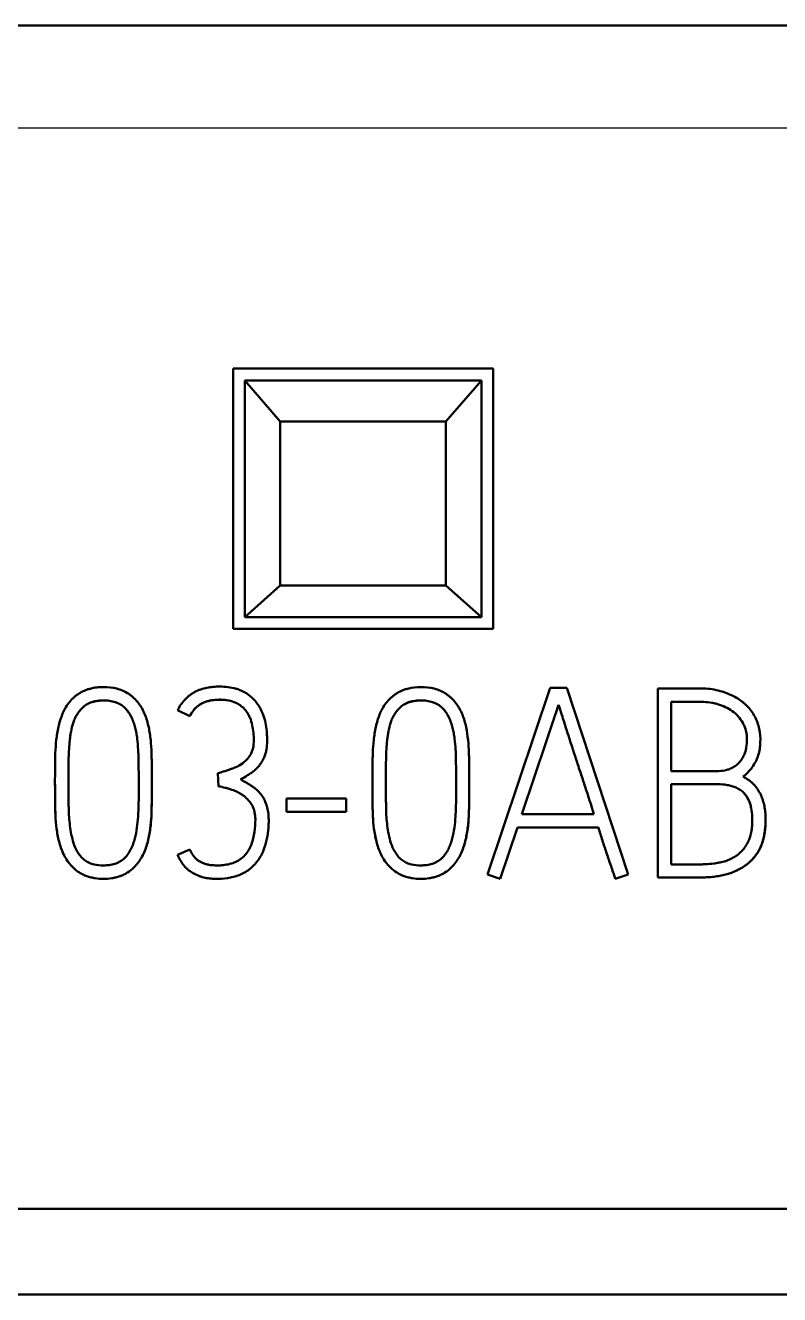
# Model space of a CAD drawing. Header units: millimetres. Extents: x 0 to 841, y 0 to 594.
# Drawn here: x 464.51 to 470.89, y 301.21 to 311.94 of the extents above; entities that cross this region are included whole.
import ezdxf

# ---------------------------------------------------------------- set-up
doc = ezdxf.new("R2010")
doc.units = ezdxf.units.MM
doc.layers.add('1', color=7, linetype='Continuous')

msp = doc.modelspace()

# ---------------------------------------------------------------- linework, layer by layer
at = {"layer": '1', "color": 7, "linetype": 'Continuous', "lineweight": 50}
for p, q in [((475.768, 311.937), (450.968, 311.937)), ((466.268, 309.037), (466.268, 306.837)), ((468.468, 309.037), (466.268, 309.037)), ((468.468, 306.837), (468.468, 309.037)), ((468.368, 308.937), (466.368, 308.937)), ((466.368, 308.937), (466.668, 308.59)), ((466.368, 306.937), (466.368, 308.937)), ((468.068, 308.59), (468.368, 308.937)), ((468.368, 308.937), (468.368, 306.937)), ((466.668, 308.59), (468.068, 308.59)), ((466.668, 308.59), (466.668, 307.205)), ((468.068, 307.205), (468.068, 308.59)), ((466.668, 307.205), (466.368, 306.937)), ((466.668, 307.205), (468.068, 307.205)), ((468.368, 306.937), (468.068, 307.205)), ((468.368, 306.937), (466.368, 306.937)), ((466.268, 306.837), (468.468, 306.837)), ((468.419, 304.761), (468.949, 306.339)), ((468.949, 306.339), (469.091, 306.339)), ((469.091, 306.339), (469.608, 304.761)), ((469.859, 304.737), (469.859, 306.335)), ((466.086, 306.234), (466.086, 306.234)), ((469.02, 306.197), (469.02, 306.197)), ((469.972, 306.221), (469.972, 305.636)), ((464.992, 306.168), (464.992, 306.168)), ((465.356, 306.168), (465.356, 306.168)), ((465.8, 306.151), (465.902, 306.1)), ((465.902, 306.1), (465.8, 306.151)), ((465.8, 306.151), (465.8, 306.151)), ((465.902, 306.1), (465.902, 306.1)), ((467.675, 306.168), (467.675, 306.168)), ((468.039, 306.168), (468.039, 306.168)), ((468.98, 306.076), (468.98, 306.076)), ((466.556, 305.895), (466.556, 305.895)), ((470.727, 305.902), (470.727, 305.902)), ((464.763, 305.545), (464.763, 305.545)), ((466.146, 305.507), (466.139, 305.618)), ((467.447, 305.545), (467.447, 305.545)), ((465.582, 305.523), (465.582, 305.523)), ((468.265, 305.523), (468.265, 305.523)), ((469.972, 305.525), (469.972, 304.848)), ((466.719, 305.292), (466.719, 305.405)), ((466.719, 305.405), (467.224, 305.405)), ((467.224, 305.405), (467.224, 305.292)), ((466.57, 305.225), (466.57, 305.225)), ((467.224, 305.292), (466.719, 305.292)), ((466.719, 305.292), (467.224, 305.292)), ((468.71, 305.272), (469.32, 305.272)), ((470.771, 305.221), (470.771, 305.221)), ((468.672, 305.159), (468.526, 304.726)), ((468.526, 304.726), (468.672, 305.159)), ((468.672, 305.159), (469.358, 305.159)), ((469.358, 305.159), (468.672, 305.159)), ((468.672, 305.159), (468.672, 305.159)), ((469.358, 305.159), (469.358, 305.159)), ((465.8, 304.928), (465.902, 304.974)), ((465.8, 304.928), (465.8, 304.928)), ((464.914, 304.823), (464.914, 304.823)), ((465.431, 304.823), (465.431, 304.823)), ((467.597, 304.823), (467.597, 304.823)), ((468.115, 304.823), (468.115, 304.823)), ((468.526, 304.726), (468.419, 304.761)), ((468.419, 304.761), (468.526, 304.726)), ((468.419, 304.761), (468.419, 304.761)), ((468.526, 304.726), (468.526, 304.726)), ((469.5, 304.726), (469.608, 304.761)), ((469.608, 304.761), (469.5, 304.726)), ((469.5, 304.726), (469.5, 304.726)), ((469.608, 304.761), (469.608, 304.761)), ((475.768, 301.937), (450.968, 301.937)), ((475.868, 301.212), (450.868, 301.212))]:
    msp.add_line(p, q, dxfattribs=at)
at = {"layer": '1', "color": 7, "linetype": 'Continuous', "lineweight": 25}
msp.add_line((475.768, 311.068), (450.968, 311.068), dxfattribs=at)
at = {"layer": '1', "color": 7, "linetype": 'Continuous', "lineweight": 50}
for points, knots in [([(464.914, 304.823), (464.887, 304.85), (464.864, 304.879), (464.842, 304.92), (464.837, 304.928), (464.829, 304.945), (464.826, 304.954), (464.816, 304.98), (464.81, 304.997), (464.794, 305.05), (464.786, 305.087), (464.775, 305.16), (464.771, 305.197), (464.767, 305.253), (464.766, 305.271), (464.765, 305.308), (464.765, 305.326), (464.764, 305.382), (464.764, 305.419), (464.763, 305.493), (464.763, 305.53), (464.763, 305.604), (464.764, 305.64), (464.764, 305.696), (464.765, 305.714), (464.765, 305.751), (464.765, 305.77), (464.767, 305.825), (464.77, 305.862), (464.778, 305.936), (464.784, 305.972), (464.796, 306.027), (464.801, 306.045), (464.812, 306.08), (464.818, 306.097), (464.828, 306.123), (464.832, 306.132), (464.839, 306.148), (464.844, 306.157), (464.857, 306.181), (464.868, 306.197), (464.891, 306.226), (464.903, 306.24), (464.923, 306.259), (464.93, 306.265), (464.945, 306.277), (464.953, 306.283), (464.976, 306.298), (465, 306.312), (465.027, 306.322), (465.044, 306.328), (465.053, 306.33), (465.099, 306.342), (465.136, 306.346), (465.174, 306.346)], [0, 0, 0, 0, 0.0625, 0.0625, 0.078125, 0.078125, 0.09375, 0.09375, 0.125, 0.125, 0.1875, 0.1875, 0.25, 0.25, 0.28125, 0.28125, 0.3125, 0.3125, 0.375, 0.375, 0.4375, 0.4375, 0.5, 0.5, 0.53125, 0.53125, 0.5625, 0.5625, 0.625, 0.625, 0.6875, 0.6875, 0.71875, 0.71875, 0.75, 0.75, 0.765625, 0.765625, 0.78125, 0.78125, 0.8125, 0.8125, 0.84375, 0.84375, 0.859375, 0.859375, 0.875, 0.875, 0.90625, 0.921875, 0.921875, 0.9375, 0.9375, 1, 1, 1, 1]), ([(465.174, 306.346), (465.211, 306.346), (465.249, 306.342), (465.303, 306.328), (465.321, 306.322), (465.355, 306.307), (465.372, 306.298), (465.395, 306.283), (465.403, 306.277), (465.417, 306.265), (465.424, 306.259), (465.444, 306.24), (465.457, 306.226), (465.474, 306.203), (465.48, 306.196), (465.49, 306.18), (465.495, 306.172), (465.508, 306.148), (465.516, 306.131), (465.53, 306.096), (465.536, 306.079), (465.547, 306.043), (465.551, 306.025), (465.563, 305.971), (465.568, 305.935), (465.576, 305.862), (465.578, 305.825), (465.58, 305.769), (465.58, 305.751), (465.581, 305.714), (465.582, 305.658), (465.582, 305.603), (465.582, 305.529), (465.582, 305.492), (465.582, 305.418), (465.581, 305.381), (465.58, 305.334), (465.58, 305.325), (465.58, 305.307), (465.58, 305.297), (465.579, 305.27), (465.578, 305.251), (465.574, 305.196), (465.57, 305.159), (465.562, 305.104), (465.558, 305.086), (465.55, 305.05), (465.541, 305.014), (465.529, 304.979), (465.515, 304.945), (465.507, 304.929), (465.489, 304.896), (465.479, 304.88), (465.457, 304.851), (465.444, 304.837), (465.431, 304.823)], [0, 0, 0, 0, 0.0625, 0.0625, 0.09375, 0.09375, 0.125, 0.125, 0.140625, 0.140625, 0.15625, 0.15625, 0.1875, 0.1875, 0.203125, 0.203125, 0.21875, 0.21875, 0.25, 0.25, 0.28125, 0.28125, 0.3125, 0.3125, 0.375, 0.375, 0.4375, 0.4375, 0.46875, 0.46875, 0.5, 0.5625, 0.5625, 0.625, 0.625, 0.6875, 0.6875, 0.703125, 0.703125, 0.71875, 0.71875, 0.75, 0.75, 0.8125, 0.8125, 0.84375, 0.84375, 0.875, 0.90625, 0.90625, 0.9375, 0.9375, 0.96875, 0.96875, 1, 1, 1, 1]), ([(465.8, 306.151), (465.816, 306.183), (465.836, 306.213), (465.867, 306.246), (465.873, 306.252), (465.886, 306.264), (465.907, 306.281), (465.93, 306.296), (465.961, 306.313), (465.978, 306.32), (466.012, 306.332), (466.03, 306.336), (466.065, 306.344), (466.083, 306.346), (466.119, 306.35), (466.137, 306.35), (466.155, 306.35)], [0, 0, 0, 0, 0.25, 0.25, 0.3125, 0.3125, 0.375, 0.5, 0.5, 0.625, 0.625, 0.75, 0.75, 0.875, 0.875, 1, 1, 1, 1]), ([(466.155, 306.35), (466.179, 306.35), (466.202, 306.349), (466.248, 306.343), (466.271, 306.339), (466.305, 306.329), (466.316, 306.325), (466.338, 306.316), (466.359, 306.306), (466.379, 306.295), (466.398, 306.282), (466.408, 306.274), (466.435, 306.252), (466.451, 306.235), (466.472, 306.208), (466.479, 306.198), (466.492, 306.178), (466.498, 306.168), (466.513, 306.137), (466.522, 306.116), (466.536, 306.071), (466.542, 306.049), (466.55, 306.003), (466.553, 305.98), (466.555, 305.946), (466.556, 305.934), (466.556, 305.911), (466.557, 305.899), (466.556, 305.864), (466.555, 305.841), (466.549, 305.807), (466.546, 305.796), (466.54, 305.773), (466.536, 305.762), (466.526, 305.741), (466.521, 305.731), (466.51, 305.711), (466.503, 305.701), (466.489, 305.682), (466.482, 305.674), (466.466, 305.657), (466.457, 305.649), (466.44, 305.634), (466.43, 305.626), (466.416, 305.616), (466.411, 305.613), (466.401, 305.607), (466.377, 305.591), (466.351, 305.577), (466.33, 305.567)], [0, 0, 0, 0, 0.0625, 0.0625, 0.125, 0.125, 0.15625, 0.15625, 0.1875, 0.21875, 0.21875, 0.25, 0.25, 0.3125, 0.3125, 0.34375, 0.34375, 0.375, 0.375, 0.4375, 0.4375, 0.5, 0.5, 0.5625, 0.5625, 0.59375, 0.59375, 0.625, 0.625, 0.6875, 0.6875, 0.71875, 0.71875, 0.75, 0.75, 0.78125, 0.78125, 0.8125, 0.8125, 0.84375, 0.84375, 0.875, 0.875, 0.90625, 0.90625, 0.921875, 0.921875, 0.9375, 1, 1, 1, 1]), ([(467.597, 304.823), (467.57, 304.85), (467.548, 304.879), (467.525, 304.92), (467.521, 304.928), (467.513, 304.945), (467.509, 304.954), (467.499, 304.98), (467.493, 304.997), (467.477, 305.05), (467.47, 305.087), (467.458, 305.16), (467.454, 305.197), (467.451, 305.253), (467.45, 305.271), (467.449, 305.308), (467.448, 305.326), (467.447, 305.382), (467.447, 305.419), (467.447, 305.493), (467.447, 305.53), (467.447, 305.604), (467.447, 305.64), (467.448, 305.696), (467.448, 305.714), (467.449, 305.751), (467.449, 305.77), (467.451, 305.825), (467.453, 305.862), (467.462, 305.936), (467.467, 305.972), (467.48, 306.027), (467.484, 306.045), (467.495, 306.08), (467.501, 306.097), (467.511, 306.123), (467.515, 306.132), (467.523, 306.148), (467.527, 306.157), (467.541, 306.181), (467.551, 306.197), (467.574, 306.226), (467.586, 306.24), (467.607, 306.259), (467.614, 306.265), (467.628, 306.277), (467.636, 306.283), (467.659, 306.298), (467.684, 306.312), (467.71, 306.322), (467.728, 306.328), (467.737, 306.33), (467.782, 306.342), (467.82, 306.346), (467.857, 306.346)], [0, 0, 0, 0, 0.0625, 0.0625, 0.078125, 0.078125, 0.09375, 0.09375, 0.125, 0.125, 0.1875, 0.1875, 0.25, 0.25, 0.28125, 0.28125, 0.3125, 0.3125, 0.375, 0.375, 0.4375, 0.4375, 0.5, 0.5, 0.53125, 0.53125, 0.5625, 0.5625, 0.625, 0.625, 0.6875, 0.6875, 0.71875, 0.71875, 0.75, 0.75, 0.765625, 0.765625, 0.78125, 0.78125, 0.8125, 0.8125, 0.84375, 0.84375, 0.859375, 0.859375, 0.875, 0.875, 0.90625, 0.921875, 0.921875, 0.9375, 0.9375, 1, 1, 1, 1]), ([(467.857, 306.346), (467.895, 306.346), (467.932, 306.342), (467.987, 306.328), (468.005, 306.322), (468.039, 306.307), (468.055, 306.298), (468.079, 306.283), (468.086, 306.277), (468.101, 306.265), (468.108, 306.259), (468.128, 306.24), (468.14, 306.226), (468.158, 306.203), (468.163, 306.196), (468.173, 306.18), (468.178, 306.172), (468.192, 306.148), (468.2, 306.131), (468.214, 306.096), (468.22, 306.079), (468.23, 306.043), (468.235, 306.025), (468.246, 305.971), (468.251, 305.935), (468.259, 305.862), (468.261, 305.825), (468.263, 305.769), (468.264, 305.751), (468.264, 305.714), (468.265, 305.658), (468.265, 305.603), (468.266, 305.529), (468.266, 305.492), (468.265, 305.418), (468.265, 305.381), (468.264, 305.334), (468.264, 305.325), (468.263, 305.307), (468.263, 305.297), (468.262, 305.27), (468.261, 305.251), (468.258, 305.196), (468.254, 305.159), (468.245, 305.104), (468.242, 305.086), (468.234, 305.05), (468.224, 305.014), (468.212, 304.979), (468.198, 304.945), (468.191, 304.929), (468.173, 304.896), (468.162, 304.88), (468.14, 304.851), (468.128, 304.837), (468.115, 304.823)], [0, 0, 0, 0, 0.0625, 0.0625, 0.09375, 0.09375, 0.125, 0.125, 0.140625, 0.140625, 0.15625, 0.15625, 0.1875, 0.1875, 0.203125, 0.203125, 0.21875, 0.21875, 0.25, 0.25, 0.28125, 0.28125, 0.3125, 0.3125, 0.375, 0.375, 0.4375, 0.4375, 0.46875, 0.46875, 0.5, 0.5625, 0.5625, 0.625, 0.625, 0.6875, 0.6875, 0.703125, 0.703125, 0.71875, 0.71875, 0.75, 0.75, 0.8125, 0.8125, 0.84375, 0.84375, 0.875, 0.90625, 0.90625, 0.9375, 0.9375, 0.96875, 0.96875, 1, 1, 1, 1]), ([(469.859, 306.335), (469.953, 306.335), (470.071, 306.335), (470.189, 306.335), (470.237, 306.335), (470.26, 306.334), (470.33, 306.327), (470.376, 306.318), (470.422, 306.302)], [0, 0, 0, 0, 0.5, 0.625, 0.625, 0.75, 0.75, 1, 1, 1, 1]), ([(470.422, 306.302), (470.457, 306.29), (470.492, 306.275), (470.54, 306.246), (470.555, 306.236), (470.578, 306.219), (470.585, 306.213), (470.599, 306.2), (470.62, 306.181), (470.638, 306.16), (470.66, 306.13), (470.67, 306.113), (470.688, 306.081), (470.696, 306.064), (470.708, 306.029), (470.714, 306.011), (470.725, 305.955), (470.728, 305.918), (470.725, 305.862), (470.724, 305.843), (470.718, 305.806), (470.714, 305.788), (470.706, 305.761), (470.702, 305.753), (470.695, 305.735), (470.692, 305.726), (470.679, 305.701), (470.66, 305.669), (470.636, 305.64), (470.61, 305.613), (470.596, 305.601), (470.58, 305.589)], [0, 0, 0, 0, 0.125, 0.125, 0.1875, 0.1875, 0.21875, 0.21875, 0.25, 0.3125, 0.3125, 0.375, 0.375, 0.4375, 0.4375, 0.5, 0.5, 0.625, 0.625, 0.6875, 0.6875, 0.75, 0.75, 0.78125, 0.78125, 0.8125, 0.8125, 0.875, 0.9375, 0.9375, 1, 1, 1, 1]), ([(465.356, 306.168), (465.344, 306.18), (465.331, 306.19), (465.31, 306.203), (465.302, 306.206), (465.287, 306.213), (465.279, 306.216), (465.256, 306.224), (465.24, 306.227), (465.207, 306.232), (465.19, 306.233), (465.157, 306.233), (465.141, 306.232), (465.108, 306.227), (465.092, 306.224), (465.068, 306.217), (465.06, 306.214), (465.045, 306.207), (465.038, 306.203), (465.016, 306.19), (465.003, 306.18), (464.992, 306.168)], [0, 0, 0, 0, 0.125, 0.125, 0.1875, 0.1875, 0.25, 0.25, 0.375, 0.375, 0.5, 0.5, 0.625, 0.625, 0.75, 0.75, 0.8125, 0.8125, 0.875, 0.875, 1, 1, 1, 1]), ([(464.992, 306.168), (465.003, 306.18), (465.016, 306.19), (465.037, 306.203), (465.045, 306.207), (465.06, 306.214), (465.076, 306.219), (465.092, 306.224), (465.108, 306.227), (465.116, 306.228), (465.141, 306.232), (465.157, 306.233), (465.19, 306.233), (465.206, 306.232), (465.239, 306.227), (465.256, 306.224), (465.279, 306.216), (465.287, 306.213), (465.302, 306.207), (465.309, 306.203), (465.331, 306.19), (465.344, 306.18), (465.356, 306.168)], [0, 0, 0, 0, 0.125, 0.125, 0.1875, 0.1875, 0.25, 0.3125, 0.3125, 0.375, 0.375, 0.5, 0.5, 0.625, 0.625, 0.75, 0.75, 0.8125, 0.8125, 0.875, 0.875, 1, 1, 1, 1]), ([(466.086, 306.234), (466.076, 306.232), (466.067, 306.23), (466.047, 306.225), (466.038, 306.222), (466.019, 306.215), (466.01, 306.211), (465.993, 306.201), (465.985, 306.196), (465.969, 306.184), (465.961, 306.178), (465.946, 306.165), (465.94, 306.157), (465.921, 306.134), (465.911, 306.117), (465.902, 306.1)], [0, 0, 0, 0, 0.125, 0.125, 0.25, 0.25, 0.375, 0.375, 0.5, 0.5, 0.625, 0.625, 0.75, 0.75, 1, 1, 1, 1]), ([(465.902, 306.1), (465.911, 306.117), (465.921, 306.134), (465.939, 306.157), (465.946, 306.164), (465.961, 306.178), (465.968, 306.184), (465.984, 306.196), (465.992, 306.201), (466.005, 306.208), (466.01, 306.21), (466.019, 306.215), (466.024, 306.216), (466.047, 306.225), (466.066, 306.231), (466.086, 306.234)], [0, 0, 0, 0, 0.25, 0.25, 0.375, 0.375, 0.5, 0.5, 0.625, 0.625, 0.6875, 0.6875, 0.75, 0.75, 1, 1, 1, 1]), ([(466.139, 305.618), (466.16, 305.624), (466.191, 305.633), (466.222, 305.643), (466.242, 305.65), (466.252, 305.653), (466.272, 305.66), (466.282, 305.664), (466.302, 305.673), (466.312, 305.678), (466.34, 305.695), (466.357, 305.707), (466.381, 305.729), (466.388, 305.737), (466.402, 305.754), (466.408, 305.763), (466.416, 305.776), (466.419, 305.781), (466.424, 305.791), (466.426, 305.796), (466.432, 305.811), (466.435, 305.821), (466.442, 305.853), (466.443, 305.874), (466.443, 305.917), (466.443, 305.939), (466.439, 305.981), (466.435, 306.003), (466.426, 306.045), (466.42, 306.066), (466.408, 306.095), (466.403, 306.105), (466.392, 306.124), (466.381, 306.142), (466.367, 306.159), (466.356, 306.17), (466.352, 306.174), (466.343, 306.181), (466.331, 306.191), (466.317, 306.2), (466.298, 306.211), (466.288, 306.215), (466.258, 306.227), (466.237, 306.232), (466.205, 306.237), (466.194, 306.238), (466.172, 306.239), (466.162, 306.24), (466.129, 306.239), (466.108, 306.237), (466.086, 306.234)], [0, 0, 0, 0, 0.0625, 0.09375, 0.09375, 0.125, 0.125, 0.15625, 0.15625, 0.1875, 0.1875, 0.25, 0.25, 0.28125, 0.28125, 0.3125, 0.3125, 0.328125, 0.328125, 0.34375, 0.34375, 0.375, 0.375, 0.4375, 0.4375, 0.5, 0.5, 0.5625, 0.5625, 0.625, 0.625, 0.65625, 0.65625, 0.6875, 0.71875, 0.71875, 0.734375, 0.734375, 0.75, 0.78125, 0.78125, 0.8125, 0.8125, 0.875, 0.875, 0.90625, 0.90625, 0.9375, 0.9375, 1, 1, 1, 1]), ([(466.086, 306.234), (466.108, 306.237), (466.129, 306.239), (466.172, 306.24), (466.193, 306.238), (466.216, 306.235), (466.217, 306.235), (466.218, 306.235)], [0, 0, 0, 0, 0.486027, 0.486027, 0.972053, 0.972053, 1, 1, 1, 1]), ([(468.039, 306.168), (468.027, 306.18), (468.014, 306.19), (467.993, 306.203), (467.986, 306.206), (467.971, 306.213), (467.963, 306.216), (467.939, 306.224), (467.923, 306.227), (467.89, 306.232), (467.874, 306.233), (467.841, 306.233), (467.824, 306.232), (467.792, 306.227), (467.775, 306.224), (467.752, 306.217), (467.744, 306.214), (467.729, 306.207), (467.721, 306.203), (467.7, 306.19), (467.687, 306.18), (467.675, 306.168)], [0, 0, 0, 0, 0.125, 0.125, 0.1875, 0.1875, 0.25, 0.25, 0.375, 0.375, 0.5, 0.5, 0.625, 0.625, 0.75, 0.75, 0.8125, 0.8125, 0.875, 0.875, 1, 1, 1, 1]), ([(467.675, 306.168), (467.687, 306.18), (467.7, 306.19), (467.721, 306.203), (467.728, 306.207), (467.743, 306.214), (467.759, 306.219), (467.775, 306.224), (467.791, 306.227), (467.799, 306.228), (467.824, 306.232), (467.841, 306.233), (467.873, 306.233), (467.89, 306.232), (467.923, 306.227), (467.939, 306.224), (467.963, 306.216), (467.97, 306.213), (467.985, 306.207), (467.993, 306.203), (468.014, 306.19), (468.027, 306.18), (468.039, 306.168)], [0, 0, 0, 0, 0.125, 0.125, 0.1875, 0.1875, 0.25, 0.3125, 0.3125, 0.375, 0.375, 0.5, 0.5, 0.625, 0.625, 0.75, 0.75, 0.8125, 0.8125, 0.875, 0.875, 1, 1, 1, 1]), ([(468.98, 306.076), (468.985, 306.092), (468.991, 306.107), (469, 306.135), (469.004, 306.148), (469.012, 306.172), (469.016, 306.185), (469.02, 306.197)], [0, 0, 0, 0, 0.386416, 0.386416, 0.693208, 0.693208, 1, 1, 1, 1]), ([(469.02, 306.197), (469.018, 306.189), (469.015, 306.182), (469.007, 306.158), (469.002, 306.141), (468.991, 306.109), (468.986, 306.092), (468.98, 306.076)], [0, 0, 0, 0, 0.193208, 0.193208, 0.596604, 0.596604, 1, 1, 1, 1]), ([(469.32, 305.272), (469.295, 305.349), (469.271, 305.426), (469.233, 305.542), (469.22, 305.58), (469.195, 305.657), (469.182, 305.696), (469.144, 305.811), (469.119, 305.888), (469.082, 306.004), (469.07, 306.043), (469.051, 306.101), (469.045, 306.12), (469.033, 306.159), (469.027, 306.178), (469.02, 306.197)], [0, 0, 0, 0, 0.25, 0.25, 0.375, 0.375, 0.5, 0.5, 0.75, 0.75, 0.875, 0.875, 0.9375, 0.9375, 1, 1, 1, 1]), ([(470.503, 306.133), (470.466, 306.161), (470.426, 306.182), (470.371, 306.2), (470.36, 306.203), (470.338, 306.209), (470.327, 306.211), (470.293, 306.217), (470.27, 306.219), (470.236, 306.221), (470.225, 306.222), (470.202, 306.222), (470.167, 306.222), (470.087, 306.222), (470.018, 306.222), (469.972, 306.222)], [0, 0, 0, 0, 0.25, 0.25, 0.3125, 0.3125, 0.375, 0.375, 0.5, 0.5, 0.5625, 0.5625, 0.625, 0.75, 1, 1, 1, 1]), ([(464.992, 306.168), (464.974, 306.15), (464.959, 306.131), (464.94, 306.099), (464.935, 306.088), (464.925, 306.065), (464.921, 306.053), (464.909, 306.018), (464.903, 305.994), (464.896, 305.958), (464.894, 305.945), (464.891, 305.921), (464.889, 305.909), (464.883, 305.847), (464.88, 305.797), (464.877, 305.699), (464.877, 305.649), (464.876, 305.575), (464.876, 305.55), (464.876, 305.5), (464.876, 305.476), (464.877, 305.426), (464.877, 305.389), (464.878, 305.352), (464.879, 305.327), (464.879, 305.315), (464.881, 305.253), (464.885, 305.204), (464.895, 305.131), (464.899, 305.107), (464.911, 305.058), (464.918, 305.034), (464.926, 305.01)], [0, 0, 0, 0, 0.0625, 0.0625, 0.09375, 0.09375, 0.125, 0.125, 0.1875, 0.1875, 0.21875, 0.21875, 0.25, 0.25, 0.375, 0.375, 0.5, 0.5, 0.5625, 0.5625, 0.625, 0.625, 0.6875, 0.71875, 0.71875, 0.75, 0.75, 0.875, 0.875, 0.9375, 0.9375, 1, 1, 1, 1]), ([(465.174, 304.839), (465.19, 304.839), (465.206, 304.84), (465.237, 304.844), (465.253, 304.847), (465.276, 304.854), (465.283, 304.857), (465.298, 304.863), (465.305, 304.867), (465.326, 304.879), (465.339, 304.889), (465.361, 304.911), (465.372, 304.923), (465.39, 304.949), (465.398, 304.963), (465.413, 304.991), (465.419, 305.005), (465.429, 305.035), (465.434, 305.05), (465.446, 305.096), (465.452, 305.127), (465.46, 305.189), (465.463, 305.22), (465.466, 305.267), (465.467, 305.282), (465.469, 305.314), (465.469, 305.329), (465.47, 305.376), (465.471, 305.408), (465.471, 305.471), (465.471, 305.502), (465.471, 305.565), (465.471, 305.596), (465.47, 305.659), (465.47, 305.691), (465.469, 305.738), (465.469, 305.753), (465.468, 305.785), (465.467, 305.8), (465.464, 305.847), (465.462, 305.879), (465.456, 305.925), (465.454, 305.941), (465.448, 305.972), (465.445, 305.987), (465.437, 306.018), (465.433, 306.033), (465.422, 306.062), (465.416, 306.077), (465.395, 306.119), (465.378, 306.145), (465.356, 306.168)], [0, 0, 0, 0, 0.03125, 0.03125, 0.0625, 0.0625, 0.078125, 0.078125, 0.09375, 0.09375, 0.125, 0.125, 0.15625, 0.15625, 0.1875, 0.1875, 0.21875, 0.21875, 0.25, 0.25, 0.3125, 0.3125, 0.375, 0.375, 0.40625, 0.40625, 0.4375, 0.4375, 0.5, 0.5, 0.5625, 0.5625, 0.625, 0.625, 0.6875, 0.6875, 0.71875, 0.71875, 0.75, 0.75, 0.8125, 0.8125, 0.84375, 0.84375, 0.875, 0.875, 0.90625, 0.90625, 0.9375, 0.9375, 1, 1, 1, 1]), ([(465.356, 306.168), (465.378, 306.145), (465.395, 306.119), (465.412, 306.087), (465.414, 306.082), (465.416, 306.078)], [0, 0, 0, 0, 0.864491, 0.864491, 1, 1, 1, 1]), ([(467.675, 306.168), (467.657, 306.15), (467.642, 306.131), (467.624, 306.099), (467.618, 306.088), (467.608, 306.065), (467.604, 306.053), (467.593, 306.018), (467.587, 305.994), (467.58, 305.958), (467.578, 305.945), (467.574, 305.921), (467.573, 305.909), (467.566, 305.847), (467.563, 305.797), (467.561, 305.699), (467.56, 305.649), (467.56, 305.575), (467.56, 305.55), (467.56, 305.5), (467.56, 305.476), (467.56, 305.426), (467.561, 305.389), (467.562, 305.352), (467.562, 305.327), (467.562, 305.315), (467.564, 305.253), (467.568, 305.204), (467.579, 305.131), (467.583, 305.107), (467.594, 305.058), (467.601, 305.034), (467.61, 305.01)], [0, 0, 0, 0, 0.0625, 0.0625, 0.09375, 0.09375, 0.125, 0.125, 0.1875, 0.1875, 0.21875, 0.21875, 0.25, 0.25, 0.375, 0.375, 0.5, 0.5, 0.5625, 0.5625, 0.625, 0.625, 0.6875, 0.71875, 0.71875, 0.75, 0.75, 0.875, 0.875, 0.9375, 0.9375, 1, 1, 1, 1]), ([(467.857, 304.839), (467.873, 304.839), (467.889, 304.84), (467.921, 304.844), (467.936, 304.847), (467.959, 304.854), (467.967, 304.857), (467.981, 304.863), (467.988, 304.867), (468.009, 304.879), (468.022, 304.889), (468.045, 304.911), (468.055, 304.923), (468.074, 304.949), (468.082, 304.963), (468.096, 304.991), (468.102, 305.005), (468.113, 305.035), (468.117, 305.05), (468.13, 305.096), (468.135, 305.127), (468.144, 305.189), (468.147, 305.22), (468.15, 305.267), (468.151, 305.282), (468.152, 305.314), (468.152, 305.329), (468.154, 305.376), (468.154, 305.408), (468.155, 305.471), (468.155, 305.502), (468.155, 305.565), (468.155, 305.596), (468.154, 305.659), (468.153, 305.691), (468.153, 305.738), (468.152, 305.753), (468.151, 305.785), (468.151, 305.8), (468.148, 305.847), (468.145, 305.879), (468.14, 305.925), (468.137, 305.941), (468.132, 305.972), (468.129, 305.987), (468.121, 306.018), (468.116, 306.033), (468.106, 306.062), (468.1, 306.077), (468.079, 306.119), (468.061, 306.145), (468.039, 306.168)], [0, 0, 0, 0, 0.03125, 0.03125, 0.0625, 0.0625, 0.078125, 0.078125, 0.09375, 0.09375, 0.125, 0.125, 0.15625, 0.15625, 0.1875, 0.1875, 0.21875, 0.21875, 0.25, 0.25, 0.3125, 0.3125, 0.375, 0.375, 0.40625, 0.40625, 0.4375, 0.4375, 0.5, 0.5, 0.5625, 0.5625, 0.625, 0.625, 0.6875, 0.6875, 0.71875, 0.71875, 0.75, 0.75, 0.8125, 0.8125, 0.84375, 0.84375, 0.875, 0.875, 0.90625, 0.90625, 0.9375, 0.9375, 1, 1, 1, 1]), ([(468.039, 306.168), (468.061, 306.145), (468.079, 306.119), (468.095, 306.087), (468.097, 306.082), (468.099, 306.078)], [0, 0, 0, 0, 0.864491, 0.864491, 1, 1, 1, 1]), ([(469.972, 305.636), (470.062, 305.636), (470.174, 305.636), (470.298, 305.636), (470.331, 305.636), (470.354, 305.636), (470.365, 305.636), (470.399, 305.637), (470.421, 305.64), (470.453, 305.649), (470.464, 305.652), (470.484, 305.661), (470.499, 305.669), (470.513, 305.678), (470.522, 305.685), (470.526, 305.688), (470.539, 305.699), (470.547, 305.707), (470.561, 305.724), (470.568, 305.733), (470.579, 305.752), (470.59, 305.772), (470.597, 305.792), (470.604, 305.814), (470.606, 305.825), (470.612, 305.857), (470.613, 305.879), (470.613, 305.912), (470.613, 305.923), (470.611, 305.946), (470.607, 305.967), (470.602, 305.989), (470.594, 306.009), (470.59, 306.02), (470.576, 306.05), (470.564, 306.069), (470.543, 306.094), (470.536, 306.103), (470.52, 306.118), (470.511, 306.126), (470.503, 306.133)], [0, 0, 0, 0, 0.25, 0.3125, 0.34375, 0.34375, 0.375, 0.375, 0.4375, 0.4375, 0.46875, 0.46875, 0.5, 0.515625, 0.515625, 0.53125, 0.53125, 0.5625, 0.5625, 0.59375, 0.59375, 0.625, 0.65625, 0.65625, 0.6875, 0.6875, 0.75, 0.75, 0.78125, 0.78125, 0.8125, 0.84375, 0.84375, 0.875, 0.875, 0.9375, 0.9375, 0.96875, 0.96875, 1, 1, 1, 1]), ([(470.503, 306.133), (470.52, 306.119), (470.537, 306.102), (470.552, 306.083), (470.553, 306.082)], [0, 0, 0, 0, 0.925926, 1, 1, 1, 1]), ([(468.98, 306.076), (468.958, 306.009), (468.936, 305.942), (468.89, 305.808), (468.867, 305.741), (468.822, 305.607), (468.799, 305.54), (468.754, 305.406), (468.732, 305.339), (468.71, 305.272)], [0, 0, 0, 0, 0.25, 0.25, 0.5, 0.5, 0.75, 0.75, 1, 1, 1, 1]), ([(464.763, 305.545), (464.763, 305.515), (464.763, 305.485), (464.764, 305.418), (464.764, 305.381), (464.765, 305.325), (464.765, 305.307), (464.767, 305.27), (464.767, 305.251), (464.771, 305.196), (464.775, 305.159), (464.786, 305.086), (464.794, 305.05), (464.81, 304.997), (464.816, 304.979), (464.826, 304.953), (464.83, 304.945), (464.837, 304.928), (464.842, 304.92), (464.864, 304.879), (464.887, 304.849), (464.914, 304.823)], [0, 0, 0, 0, 0.118328, 0.118328, 0.265273, 0.265273, 0.338746, 0.338746, 0.412219, 0.412219, 0.559164, 0.559164, 0.706109, 0.706109, 0.779582, 0.779582, 0.816318, 0.816318, 0.853055, 0.853055, 1, 1, 1, 1]), ([(466.33, 305.567), (466.36, 305.551), (466.39, 305.534), (466.425, 305.511), (466.432, 305.506), (466.446, 305.496), (466.453, 305.491), (466.472, 305.475), (466.484, 305.463), (466.506, 305.437), (466.516, 305.424), (466.533, 305.394), (466.54, 305.379), (466.552, 305.348), (466.557, 305.332), (466.565, 305.298), (466.567, 305.282), (466.569, 305.257), (466.569, 305.248), (466.57, 305.231), (466.57, 305.223), (466.57, 305.198), (466.569, 305.181), (466.567, 305.148), (466.565, 305.131), (466.561, 305.098), (466.558, 305.081), (466.548, 305.032), (466.539, 305), (466.514, 304.937), (466.498, 304.907), (466.468, 304.866), (466.457, 304.853), (466.434, 304.829), (466.409, 304.807), (466.381, 304.788), (466.358, 304.775), (466.351, 304.771), (466.336, 304.764), (466.312, 304.754), (466.288, 304.746), (466.255, 304.738), (466.238, 304.734), (466.188, 304.727), (466.155, 304.725), (466.104, 304.726), (466.087, 304.727), (466.062, 304.73), (466.053, 304.731), (466.037, 304.734), (466.028, 304.736), (466.012, 304.74), (466.004, 304.742), (465.988, 304.747), (465.98, 304.75), (465.957, 304.76), (465.941, 304.767), (465.912, 304.784), (465.898, 304.794), (465.879, 304.81), (465.873, 304.816), (465.861, 304.828), (465.856, 304.834), (465.848, 304.844), (465.845, 304.848), (465.84, 304.854), (465.838, 304.858), (465.831, 304.869), (465.827, 304.876), (465.814, 304.897), (465.807, 304.912), (465.8, 304.928)], [0, 0, 0, 0, 0.0625, 0.0625, 0.078125, 0.078125, 0.09375, 0.09375, 0.125, 0.125, 0.15625, 0.15625, 0.1875, 0.1875, 0.21875, 0.21875, 0.25, 0.25, 0.265625, 0.265625, 0.28125, 0.28125, 0.3125, 0.3125, 0.34375, 0.34375, 0.375, 0.375, 0.4375, 0.4375, 0.5, 0.5, 0.53125, 0.53125, 0.5625, 0.59375, 0.59375, 0.609375, 0.609375, 0.625, 0.65625, 0.65625, 0.6875, 0.6875, 0.75, 0.75, 0.78125, 0.78125, 0.796875, 0.796875, 0.8125, 0.8125, 0.828125, 0.828125, 0.84375, 0.84375, 0.875, 0.875, 0.90625, 0.90625, 0.921875, 0.921875, 0.9375, 0.9375, 0.945312, 0.945312, 0.953125, 0.953125, 0.96875, 0.96875, 1, 1, 1, 1]), ([(467.447, 305.545), (467.447, 305.515), (467.447, 305.485), (467.447, 305.418), (467.447, 305.381), (467.448, 305.325), (467.449, 305.307), (467.45, 305.27), (467.451, 305.251), (467.455, 305.196), (467.458, 305.159), (467.47, 305.086), (467.478, 305.05), (467.493, 304.997), (467.499, 304.979), (467.509, 304.953), (467.513, 304.945), (467.521, 304.928), (467.525, 304.92), (467.548, 304.879), (467.57, 304.849), (467.597, 304.823)], [0, 0, 0, 0, 0.118328, 0.118328, 0.265273, 0.265273, 0.338746, 0.338746, 0.412219, 0.412219, 0.559164, 0.559164, 0.706109, 0.706109, 0.779582, 0.779582, 0.816318, 0.816318, 0.853055, 0.853055, 1, 1, 1, 1]), ([(470.58, 305.589), (470.611, 305.574), (470.639, 305.554), (470.67, 305.524), (470.676, 305.518), (470.687, 305.505), (470.703, 305.485), (470.716, 305.463), (470.728, 305.441), (470.732, 305.433), (470.738, 305.417), (470.747, 305.393), (470.754, 305.369), (470.762, 305.336), (470.764, 305.319), (470.768, 305.285), (470.77, 305.268), (470.771, 305.234), (470.771, 305.217), (470.77, 305.184), (470.768, 305.15), (470.763, 305.117), (470.757, 305.083), (470.753, 305.067), (470.74, 305.017), (470.727, 304.986), (470.7, 304.942), (470.691, 304.928), (470.67, 304.901), (470.658, 304.888), (470.64, 304.871), (470.634, 304.865), (470.621, 304.854), (470.614, 304.849), (470.593, 304.833), (470.579, 304.824), (470.549, 304.807), (470.534, 304.799), (470.503, 304.785), (470.487, 304.779), (470.438, 304.762), (470.405, 304.754), (470.338, 304.743), (470.304, 304.74), (470.253, 304.738), (470.236, 304.737), (470.21, 304.737), (470.201, 304.737), (470.184, 304.737), (470.142, 304.737), (470.03, 304.737), (469.927, 304.737), (469.859, 304.737)], [0, 0, 0, 0, 0.0625, 0.0625, 0.078125, 0.078125, 0.09375, 0.125, 0.125, 0.140625, 0.140625, 0.15625, 0.1875, 0.1875, 0.21875, 0.21875, 0.25, 0.25, 0.28125, 0.28125, 0.3125, 0.34375, 0.34375, 0.375, 0.375, 0.4375, 0.4375, 0.46875, 0.46875, 0.5, 0.5, 0.515625, 0.515625, 0.53125, 0.53125, 0.5625, 0.5625, 0.59375, 0.59375, 0.625, 0.625, 0.6875, 0.6875, 0.75, 0.75, 0.78125, 0.78125, 0.796875, 0.796875, 0.8125, 0.875, 1, 1, 1, 1]), ([(465.431, 304.823), (465.458, 304.85), (465.48, 304.88), (465.503, 304.92), (465.507, 304.929), (465.515, 304.945), (465.519, 304.954), (465.529, 304.98), (465.535, 304.997), (465.551, 305.051), (465.559, 305.087), (465.568, 305.142), (465.57, 305.16), (465.574, 305.197), (465.577, 305.234), (465.579, 305.271), (465.58, 305.299), (465.58, 305.308), (465.58, 305.327), (465.581, 305.373), (465.582, 305.419), (465.582, 305.479), (465.582, 305.501), (465.582, 305.523)], [0, 0, 0, 0, 0.151349, 0.151349, 0.189186, 0.189186, 0.227023, 0.227023, 0.302698, 0.302698, 0.454047, 0.454047, 0.529721, 0.529721, 0.605396, 0.68107, 0.68107, 0.718907, 0.718907, 0.756744, 0.908093, 0.908093, 1, 1, 1, 1]), ([(466.457, 305.23), (466.457, 305.249), (466.455, 305.268), (466.449, 305.296), (466.447, 305.305), (466.44, 305.323), (466.437, 305.332), (466.428, 305.349), (466.423, 305.357), (466.412, 305.373), (466.406, 305.38), (466.388, 305.402), (466.374, 305.415), (466.351, 305.432), (466.343, 305.438), (466.327, 305.448), (466.302, 305.462), (466.276, 305.473), (466.248, 305.482), (466.239, 305.485), (466.221, 305.49), (466.212, 305.493), (466.184, 305.5), (466.165, 305.504), (466.146, 305.507)], [0, 0, 0, 0, 0.125, 0.125, 0.1875, 0.1875, 0.25, 0.25, 0.3125, 0.3125, 0.375, 0.375, 0.5, 0.5, 0.5625, 0.5625, 0.625, 0.75, 0.75, 0.8125, 0.8125, 0.875, 0.875, 1, 1, 1, 1]), ([(468.115, 304.823), (468.141, 304.85), (468.164, 304.88), (468.186, 304.92), (468.19, 304.929), (468.198, 304.945), (468.202, 304.954), (468.212, 304.98), (468.219, 304.997), (468.235, 305.051), (468.242, 305.087), (468.251, 305.142), (468.253, 305.16), (468.257, 305.197), (468.261, 305.234), (468.262, 305.271), (468.263, 305.299), (468.263, 305.308), (468.264, 305.327), (468.264, 305.373), (468.265, 305.419), (468.265, 305.479), (468.265, 305.501), (468.265, 305.523)], [0, 0, 0, 0, 0.151349, 0.151349, 0.189186, 0.189186, 0.227023, 0.227023, 0.302698, 0.302698, 0.454047, 0.454047, 0.529721, 0.529721, 0.605396, 0.68107, 0.68107, 0.718907, 0.718907, 0.756744, 0.908093, 0.908093, 1, 1, 1, 1]), ([(470.587, 305.452), (470.568, 305.471), (470.546, 305.485), (470.516, 305.499), (470.51, 305.501), (470.498, 305.506), (470.491, 305.508), (470.473, 305.513), (470.46, 305.516), (470.421, 305.523), (470.394, 305.525), (470.361, 305.525), (470.355, 305.525), (470.342, 305.525), (470.322, 305.525), (470.196, 305.525), (470.078, 305.525), (469.972, 305.525)], [0, 0, 0, 0, 0.125, 0.125, 0.15625, 0.15625, 0.1875, 0.1875, 0.25, 0.25, 0.375, 0.375, 0.40625, 0.40625, 0.4375, 0.5, 1, 1, 1, 1]), ([(469.972, 304.848), (470.02, 304.848), (470.093, 304.848), (470.165, 304.848), (470.202, 304.848), (470.214, 304.848), (470.238, 304.848), (470.274, 304.849), (470.31, 304.853), (470.34, 304.856), (470.346, 304.857), (470.358, 304.859), (470.364, 304.86), (470.382, 304.863), (470.417, 304.87), (470.451, 304.882), (470.484, 304.898), (470.495, 304.903), (470.516, 304.915), (470.526, 304.922), (470.545, 304.937), (470.554, 304.945), (470.571, 304.962), (470.587, 304.98), (470.601, 305), (470.61, 305.015), (470.613, 305.02), (470.619, 305.031), (470.622, 305.036), (470.635, 305.063), (470.642, 305.086), (470.65, 305.121), (470.652, 305.133), (470.655, 305.157), (470.657, 305.181), (470.658, 305.205), (470.658, 305.228), (470.658, 305.24), (470.656, 305.276), (470.654, 305.299), (470.646, 305.335), (470.644, 305.347), (470.636, 305.37), (470.632, 305.381), (470.625, 305.397), (470.622, 305.403), (470.616, 305.413), (470.613, 305.418), (470.603, 305.434), (470.595, 305.443), (470.587, 305.452)], [0, 0, 0, 0, 0.125, 0.1875, 0.1875, 0.21875, 0.21875, 0.25, 0.3125, 0.3125, 0.328125, 0.328125, 0.34375, 0.34375, 0.375, 0.4375, 0.4375, 0.46875, 0.46875, 0.5, 0.5, 0.53125, 0.53125, 0.5625, 0.59375, 0.59375, 0.609375, 0.609375, 0.625, 0.625, 0.6875, 0.6875, 0.71875, 0.71875, 0.75, 0.78125, 0.78125, 0.8125, 0.8125, 0.875, 0.875, 0.90625, 0.90625, 0.9375, 0.9375, 0.953125, 0.953125, 0.96875, 0.96875, 1, 1, 1, 1]), ([(465.902, 304.974), (465.909, 304.958), (465.918, 304.942), (465.933, 304.92), (465.939, 304.912), (465.951, 304.899), (465.964, 304.886), (465.979, 304.876), (465.995, 304.867), (466.003, 304.863), (466.02, 304.856), (466.029, 304.853), (466.046, 304.848), (466.055, 304.846), (466.082, 304.841), (466.1, 304.84), (466.137, 304.839), (466.155, 304.839), (466.191, 304.842), (466.209, 304.844), (466.245, 304.852), (466.262, 304.857), (466.296, 304.87), (466.312, 304.879), (466.342, 304.899), (466.356, 304.911), (466.38, 304.938), (466.391, 304.952), (466.409, 304.984), (466.417, 305), (466.43, 305.034), (466.435, 305.051), (466.443, 305.086), (466.446, 305.104), (466.454, 305.158), (466.456, 305.194), (466.457, 305.23)], [0, 0, 0, 0, 0.0625, 0.0625, 0.09375, 0.09375, 0.125, 0.15625, 0.15625, 0.1875, 0.1875, 0.21875, 0.21875, 0.25, 0.25, 0.3125, 0.3125, 0.375, 0.375, 0.4375, 0.4375, 0.5, 0.5, 0.5625, 0.5625, 0.625, 0.625, 0.6875, 0.6875, 0.75, 0.75, 0.8125, 0.8125, 0.875, 0.875, 1, 1, 1, 1]), ([(466.568, 305.163), (466.568, 305.164), (466.568, 305.164), (466.569, 305.181), (466.57, 305.198), (466.57, 305.218), (466.57, 305.221), (466.57, 305.225)], [0, 0, 0, 0, 0.00738, 0.00738, 0.827388, 0.827388, 1, 1, 1, 1]), ([(469.859, 304.737), (469.926, 304.737), (470.026, 304.737), (470.126, 304.737), (470.176, 304.737), (470.193, 304.737), (470.226, 304.737), (470.243, 304.737), (470.293, 304.739), (470.326, 304.742), (470.392, 304.752), (470.425, 304.758), (470.466, 304.771), (470.474, 304.774), (470.49, 304.78), (470.499, 304.784), (470.523, 304.794), (470.538, 304.801), (470.569, 304.818), (470.583, 304.827), (470.612, 304.847), (470.626, 304.858), (470.645, 304.875), (470.651, 304.881), (470.663, 304.894), (470.668, 304.9), (470.685, 304.92), (470.695, 304.934), (470.709, 304.956), (470.713, 304.963), (470.721, 304.978), (470.733, 305.002), (470.742, 305.026), (470.749, 305.051), (470.751, 305.059), (470.755, 305.076), (470.757, 305.084), (470.762, 305.11), (470.767, 305.144), (470.77, 305.178), (470.771, 305.203), (470.771, 305.212), (470.771, 305.221)], [0, 0, 0, 0, 0.170111, 0.255167, 0.255167, 0.297695, 0.297695, 0.340223, 0.340223, 0.425279, 0.425279, 0.510334, 0.510334, 0.531598, 0.531598, 0.552862, 0.552862, 0.59539, 0.59539, 0.637918, 0.637918, 0.680446, 0.680446, 0.70171, 0.70171, 0.722974, 0.722974, 0.765501, 0.765501, 0.786765, 0.786765, 0.808029, 0.850557, 0.850557, 0.871821, 0.871821, 0.893085, 0.893085, 0.935613, 0.978141, 0.978141, 1, 1, 1, 1]), ([(469.358, 305.159), (469.369, 305.122), (469.38, 305.086), (469.403, 305.014), (469.415, 304.978), (469.433, 304.924), (469.439, 304.906), (469.451, 304.87), (469.458, 304.852), (469.476, 304.798), (469.488, 304.762), (469.5, 304.726)], [0, 0, 0, 0, 0.25, 0.25, 0.5, 0.5, 0.625, 0.625, 0.75, 0.75, 1, 1, 1, 1]), ([(469.5, 304.726), (469.488, 304.762), (469.476, 304.798), (469.458, 304.852), (469.451, 304.87), (469.439, 304.906), (469.433, 304.924), (469.415, 304.978), (469.403, 305.014), (469.38, 305.086), (469.369, 305.122), (469.358, 305.159)], [0, 0, 0, 0, 0.25, 0.25, 0.375, 0.375, 0.5, 0.5, 0.75, 0.75, 1, 1, 1, 1]), ([(464.926, 305.01), (464.935, 304.984), (464.947, 304.961), (464.97, 304.927), (464.979, 304.917), (464.993, 304.902), (464.998, 304.897), (465.008, 304.888), (465.013, 304.884), (465.024, 304.876), (465.03, 304.873), (465.042, 304.866), (465.048, 304.863), (465.067, 304.855), (465.08, 304.851), (465.119, 304.841), (465.146, 304.839), (465.174, 304.839)], [0, 0, 0, 0, 0.25, 0.25, 0.375, 0.375, 0.4375, 0.4375, 0.5, 0.5, 0.5625, 0.5625, 0.625, 0.625, 0.75, 0.75, 1, 1, 1, 1]), ([(467.61, 305.01), (467.619, 304.984), (467.631, 304.961), (467.654, 304.927), (467.662, 304.917), (467.676, 304.902), (467.681, 304.897), (467.691, 304.888), (467.697, 304.884), (467.708, 304.876), (467.714, 304.873), (467.725, 304.866), (467.732, 304.863), (467.75, 304.855), (467.763, 304.851), (467.803, 304.841), (467.83, 304.839), (467.857, 304.839)], [0, 0, 0, 0, 0.25, 0.25, 0.375, 0.375, 0.4375, 0.4375, 0.5, 0.5, 0.5625, 0.5625, 0.625, 0.625, 0.75, 0.75, 1, 1, 1, 1]), ([(465.431, 304.823), (465.415, 304.806), (465.387, 304.784), (465.356, 304.767), (465.335, 304.756), (465.324, 304.752), (465.29, 304.74), (465.267, 304.734), (465.22, 304.727), (465.196, 304.726), (465.149, 304.726), (465.126, 304.727), (465.091, 304.733), (465.079, 304.735), (465.056, 304.741), (465.033, 304.747), (465.011, 304.756), (464.99, 304.767), (464.979, 304.772), (464.949, 304.791), (464.931, 304.806), (464.914, 304.823)], [0, 0, 0, 0, 0.125, 0.1875, 0.1875, 0.25, 0.25, 0.375, 0.375, 0.5, 0.5, 0.625, 0.625, 0.6875, 0.6875, 0.75, 0.8125, 0.8125, 0.875, 0.875, 1, 1, 1, 1]), ([(464.914, 304.823), (464.931, 304.806), (464.958, 304.784), (464.989, 304.767), (465.011, 304.756), (465.022, 304.752), (465.055, 304.74), (465.078, 304.735), (465.125, 304.727), (465.149, 304.726), (465.196, 304.726), (465.22, 304.727), (465.255, 304.733), (465.267, 304.735), (465.29, 304.74), (465.312, 304.747), (465.334, 304.756), (465.355, 304.766), (465.366, 304.772), (465.396, 304.791), (465.414, 304.806), (465.431, 304.823)], [0, 0, 0, 0, 0.125, 0.1875, 0.1875, 0.25, 0.25, 0.375, 0.375, 0.5, 0.5, 0.625, 0.625, 0.6875, 0.6875, 0.75, 0.8125, 0.8125, 0.875, 0.875, 1, 1, 1, 1]), ([(468.115, 304.823), (468.098, 304.806), (468.071, 304.784), (468.04, 304.767), (468.018, 304.756), (468.007, 304.752), (467.974, 304.74), (467.951, 304.734), (467.903, 304.727), (467.88, 304.726), (467.833, 304.726), (467.809, 304.727), (467.774, 304.733), (467.762, 304.735), (467.739, 304.741), (467.716, 304.747), (467.695, 304.756), (467.673, 304.767), (467.663, 304.772), (467.633, 304.791), (467.614, 304.806), (467.597, 304.823)], [0, 0, 0, 0, 0.125, 0.1875, 0.1875, 0.25, 0.25, 0.375, 0.375, 0.5, 0.5, 0.625, 0.625, 0.6875, 0.6875, 0.75, 0.8125, 0.8125, 0.875, 0.875, 1, 1, 1, 1]), ([(467.597, 304.823), (467.614, 304.806), (467.642, 304.784), (467.673, 304.767), (467.694, 304.756), (467.705, 304.752), (467.739, 304.74), (467.762, 304.735), (467.809, 304.727), (467.832, 304.726), (467.879, 304.726), (467.903, 304.727), (467.938, 304.733), (467.95, 304.735), (467.973, 304.74), (467.996, 304.747), (468.018, 304.756), (468.039, 304.766), (468.049, 304.772), (468.08, 304.791), (468.098, 304.806), (468.115, 304.823)], [0, 0, 0, 0, 0.125, 0.1875, 0.1875, 0.25, 0.25, 0.375, 0.375, 0.5, 0.5, 0.625, 0.625, 0.6875, 0.6875, 0.75, 0.8125, 0.8125, 0.875, 0.875, 1, 1, 1, 1])]:
    msp.add_open_spline(points, degree=3, knots=knots, dxfattribs=at)
for points in [[(464.876, 305.53), (464.876, 305.553), (464.876, 305.576), (464.876, 305.598)], [(467.56, 305.53), (467.56, 305.553), (467.56, 305.576), (467.56, 305.598)], [(470.587, 305.452), (470.604, 305.434), (470.617, 305.414), (470.627, 305.393)]]:
    msp.add_open_spline(points, degree=3, dxfattribs=at)

doc.saveas('drawing.dxf')
